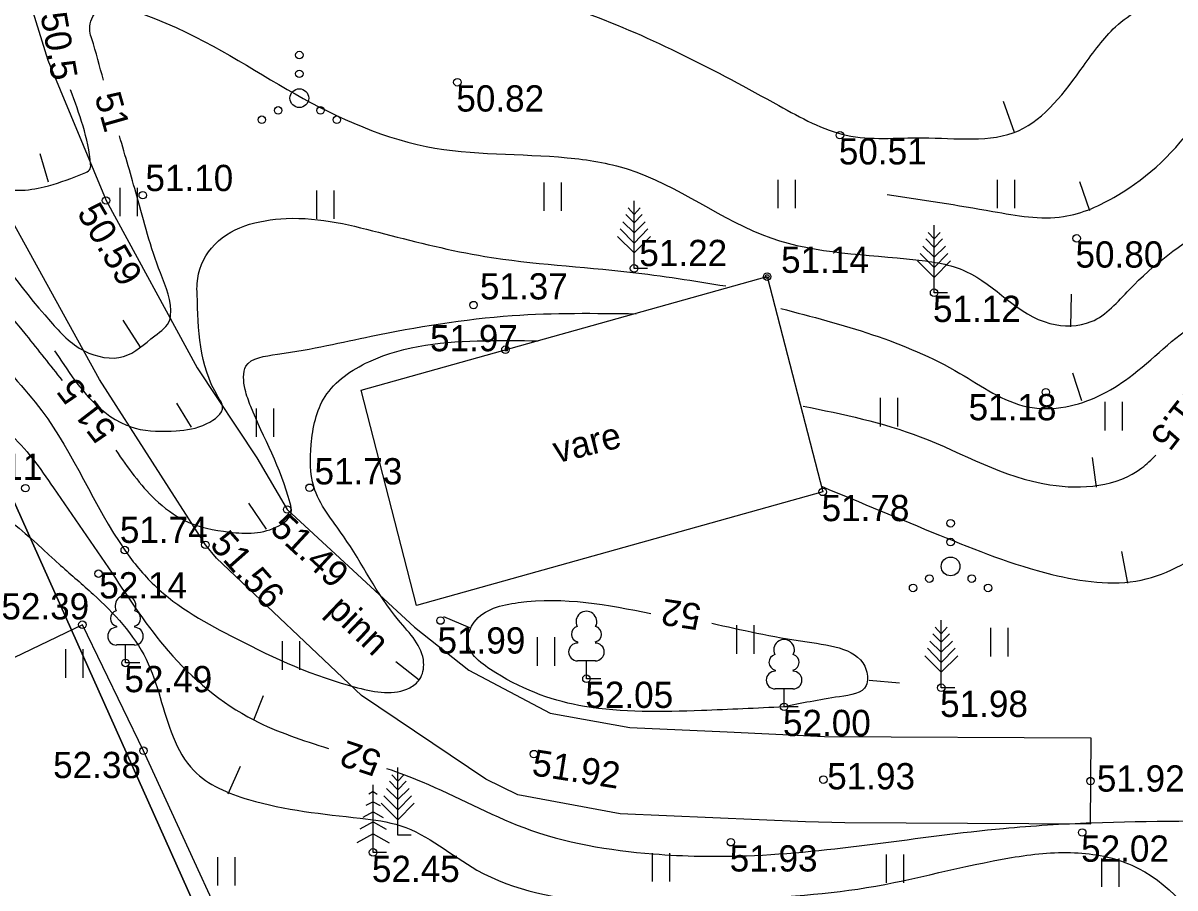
# Model space of a CAD drawing. Extents: x 643319 to 643563, y 6457657 to 6457895.
# Drawn here: x 643402.17 to 643432.88, y 6457775.01 to 6457798.07 of the extents above; entities that cross this region are included whole.
import ezdxf

# ---------------------------------------------------------------- set-up
doc = ezdxf.new("R2010")
doc.units = 0
for name, color, linetype in [('AED', 7, 'Continuous'), ('HALJASTUS', 7, 'Continuous'), ('HOONE', 7, 'Continuous'), ('HORISONTAAL', 7, 'Continuous'), ('KORGUS', 7, 'Continuous'), ('PIIR', 7, 'Continuous'), ('PUU', 7, 'Continuous'), ('TEE', 7, 'Continuous')]:
    doc.layers.add(name, color=color, linetype=linetype)

msp = doc.modelspace()

# ---------------------------------------------------------------- linework, layer by layer
at = {"layer": 'AED'}
msp.add_lwpolyline([(643415.21, 6457756.44), (643410.54, 6457767.23), (643408.61, 6457771.65), (643405.38, 6457778.67), (643403.75, 6457782.03), (643401.7, 6457781.04)], dxfattribs=at)
at = {"layer": 'HALJASTUS'}
for p, q in [((643416.056, 6457793.823), (643416.056, 6457793.063)), ((643416.516, 6457793.823), (643416.516, 6457793.063)), ((643422.294, 6457793.894), (643422.294, 6457793.134)), ((643422.754, 6457793.894), (643422.754, 6457793.134)), ((643428.141, 6457793.894), (643428.141, 6457793.134)), ((643428.601, 6457793.894), (643428.601, 6457793.134)), ((643404.751, 6457793.681), (643404.751, 6457792.921)), ((643405.211, 6457793.681), (643405.211, 6457792.921)), ((643409.996, 6457793.61), (643409.996, 6457792.85)), ((643410.456, 6457793.61), (643410.456, 6457792.85)), ((643425.022, 6457788.078), (643425.022, 6457787.318)), ((643425.482, 6457788.078), (643425.482, 6457787.318)), ((643431.011, 6457787.971), (643431.011, 6457787.211)), ((643431.471, 6457787.971), (643431.471, 6457787.211)), ((643408.384, 6457787.794), (643408.384, 6457787.034)), ((643408.844, 6457787.794), (643408.844, 6457787.034)), ((643421.195, 6457782.014), (643421.195, 6457781.254)), ((643421.655, 6457782.014), (643421.655, 6457781.254)), ((643427.964, 6457781.943), (643427.964, 6457781.183)), ((643428.424, 6457781.943), (643428.424, 6457781.183)), ((643409.075, 6457781.588), (643409.075, 6457780.828)), ((643409.535, 6457781.588), (643409.535, 6457780.828)), ((643415.879, 6457781.695), (643415.879, 6457780.935)), ((643416.339, 6457781.695), (643416.339, 6457780.935)), ((643403.299, 6457781.375), (643403.299, 6457780.615)), ((643403.759, 6457781.375), (643403.759, 6457780.615)), ((643418.945, 6457775.94), (643418.945, 6457775.18)), ((643419.405, 6457775.94), (643419.405, 6457775.18)), ((643407.357, 6457775.833), (643407.357, 6457775.073)), ((643407.817, 6457775.833), (643407.817, 6457775.073)), ((643425.182, 6457775.904), (643425.182, 6457775.144)), ((643425.642, 6457775.904), (643425.642, 6457775.144)), ((643430.923, 6457775.798), (643430.923, 6457775.038)), ((643431.383, 6457775.798), (643431.383, 6457775.038))]:
    msp.add_line(p, q, dxfattribs=at)
for centre, radius in [((643409.535, 6457797.217), 0.1), ((643409.535, 6457796.717), 0.1), ((643409.535, 6457796.067), 0.25), ((643408.535, 6457795.492), 0.1), ((643408.97, 6457795.742), 0.1), ((643410.1, 6457795.742), 0.1), ((643410.535, 6457795.492), 0.1), ((643426.9, 6457784.734), 0.1), ((643426.9, 6457784.234), 0.1), ((643426.9, 6457783.584), 0.25), ((643426.335, 6457783.259), 0.1), ((643427.465, 6457783.259), 0.1), ((643425.9, 6457783.009), 0.1), ((643427.9, 6457783.009), 0.1)]:
    msp.add_circle(centre, radius, dxfattribs=at)
at = {"layer": 'HOONE'}
msp.add_lwpolyline([(643423.49, 6457785.57), (643412.66, 6457782.54), (643411.18, 6457788.28), (643422.01, 6457791.31)], close=True, dxfattribs=at)
at = {"layer": 'HORISONTAAL'}
for p, q in [((643428.6, 6457795.15), (643428.31, 6457795.98)), ((643402.85, 6457793.83), (643402.62, 6457794.58)), ((643430.61, 6457793.06), (643430.35, 6457793.84)), ((643430.11, 6457789.97), (643430.12, 6457790.84)), ((643405.3, 6457789.43), (643404.84, 6457790.15)), ((643430.4, 6457788), (643430.16, 6457788.74)), ((643406.66, 6457787.3), (643406.27, 6457787.94)), ((643430.79, 6457785.7), (643430.68, 6457786.49)), ((643408.66, 6457784.58), (643408.19, 6457785.27)), ((643431.63, 6457783.14), (643431.47, 6457783.98)), ((643414.08, 6457781.95), (643413.39, 6457782.24)), ((643412.73, 6457780.55), (643412.11, 6457781.04)), ((643424.73, 6457780.55), (643425.54, 6457780.48)), ((643408.32, 6457779.49), (643408.58, 6457780.14)), ((643407.64, 6457777.52), (643407.97, 6457778.26))]:
    msp.add_line(p, q, dxfattribs=at)
for points in [[(643425.21, 6457793.5), (643428.03, 6457793.05), (643429.91, 6457792.91), (643431.34, 6457793.47), (643433.48, 6457795.49), (643435.18, 6457797.63), (643436.87, 6457797.97), (643440.63, 6457797.37), (643445.7, 6457797.67), (643452.93, 6457798.22), (643456.32, 6457797.99), (643459.32, 6457798.59), (643461.02, 6457799.94), (643462.82, 6457800.5), (643465.11, 6457800.69), (643467.63, 6457800.88), (643468.83, 6457800.99), (643471.58, 6457801.03), (643474.29, 6457801.36), (643476.95, 6457801.06)], [(643402.91, 6457798.7), (643402.81, 6457799.36), (643402.92, 6457800.07), (643403.64, 6457800.59), (643405.21, 6457800.78), (643406.3, 6457800.74), (643411.12, 6457799.92), (643417.17, 6457798.34), (643422.32, 6457795.87), (643424.12, 6457795.08), (643426.15, 6457795.01), (643428.71, 6457795.2), (643430.44, 6457796.92), (643431.3, 6457797.97), (643432.66, 6457798.79), (643433.97, 6457799.17), (643436.22, 6457799.79)], [(643404.31, 6457796.55), (643404, 6457797.65), (643403.95, 6457797.85), (643404.1, 6457798.35), (643405.4, 6457798.3), (643409.21, 6457796.3), (643412.92, 6457794.78), (643416.68, 6457794.48), (643418.28, 6457794.18), (643422.11, 6457792.34), (643425.97, 6457791.76), (643427.31, 6457791.45), (643429.55, 6457790.06), (643430.65, 6457790.11), (643431.67, 6457790.97), (643436.29, 6457793.7), (643437.45, 6457794.03)], [(643394.35, 6457796.58), (643397.21, 6457797.71), (643398.26, 6457797.78), (643398.9, 6457797.48), (643400.48, 6457794.93), (643401.12, 6457793.88), (643401.38, 6457793.73), (643402.73, 6457793.7), (643403.71, 6457794.03), (643403.97, 6457794.22), (643403.97, 6457794.3), (643403.43, 6457796.29)], [(643394.83, 6457795.4), (643396.86, 6457796.43), (643397.81, 6457796.63), (643398.61, 6457796.23), (643399.51, 6457794.9), (643400.62, 6457793.11), (643402.9, 6457790.11), (643403.8, 6457789.33), (643404.85, 6457789.18), (643405.68, 6457789.73), (643406.08, 6457790.16), (643406.1, 6457790.26), (643405.83, 6457791.41), (643405.2, 6457793.46), (643404.74, 6457795.06)], [(643422.37, 6457790.46), (643427.15, 6457788.73), (643428.95, 6457787.84), (643429.97, 6457787.84), (643431.66, 6457788.62), (643433.5, 6457790.08), (643436.08, 6457790.77), (643438.98, 6457791.26), (643443.6, 6457793.32), (643448.76, 6457794.83), (643452.64, 6457795.05), (643456.55, 6457794.64), (643457.75, 6457794.49), (643459.1, 6457793.85), (643460, 6457793.48)], [(643396.54, 6457792.59), (643397.52, 6457793.32), (643398.19, 6457793.44), (643399.15, 6457793.27), (643399.8, 6457792.67), (643402.25, 6457789.75), (643403.21, 6457788.54)], [(643403.01, 6457789.33), (643404.93, 6457787.35), (643405.16, 6457787.27), (643406.25, 6457787.2), (643407.07, 6457787.39), (643407.49, 6457787.84), (643407.37, 6457788.1), (643406.81, 6457790.83), (643406.81, 6457791.13), (643407.19, 6457792.07), (643409.18, 6457792.86), (643411.81, 6457792.45), (643414.48, 6457791.85), (643418.35, 6457791.43), (643420.91, 6457791.06)], [(643397.71, 6457790.2), (643398.87, 6457790.62), (643399.66, 6457790.84), (643400.21, 6457790.78), (643401.2, 6457789.6), (643402.67, 6457787.73), (643404.88, 6457784.02), (643405.67, 6457783.08), (643407.85, 6457781.66), (643411.09, 6457780.35), (643412.48, 6457780.35), (643412.74, 6457780.57), (643412.85, 6457781.02), (643412.18, 6457782.15), (643410.71, 6457784.39), (643409.92, 6457785.71), (643409.85, 6457786.83), (643410.22, 6457788.11), (643411.39, 6457789.04), (643414.47, 6457789.6), (643415.9, 6457789.6)], [(643404.64, 6457786.68), (643405.69, 6457785.37), (643406.49, 6457784.8), (643407.67, 6457784.5), (643408.99, 6457784.67), (643409.32, 6457785.02), (643409.29, 6457785.27), (643408.24, 6457787.85), (643408.09, 6457788.3), (643408.11, 6457788.92), (643408.95, 6457789.24), (643411.45, 6457789.72), (643415.21, 6457790.27), (643418.52, 6457790.32)], [(643398.82, 6457788), (643399.88, 6457788.05), (643401.78, 6457787.15), (643402.98, 6457785.68), (643404.54, 6457783.4), (643406.04, 6457781.33), (643408.32, 6457779.49), (643410.31, 6457778.73)], [(643422.97, 6457787.86), (643426.09, 6457787.04), (643429.55, 6457785.76), (643432, 6457786.21), (643432.37, 6457786.55)], [(643399.68, 6457785.54), (643400.46, 6457785.46), (643403.17, 6457783.61), (643404.04, 6457782.84), (643405.45, 6457781.11), (643406.17, 6457779.04), (643406.72, 6457778.14), (643408.18, 6457777.37), (643411.16, 6457776.87), (643412.24, 6457776.67), (643414.27, 6457775.49), (643417.57, 6457774.64), (643420.86, 6457774.69), (643424.66, 6457775.02), (643428.52, 6457775.82), (643430.2, 6457775.95), (643431.73, 6457775.62), (643434.06, 6457773.4), (643435.38, 6457771.85), (643436.41, 6457771.33), (643438.39, 6457771.4), (643443.43, 6457773.1), (643444.51, 6457773.2), (643446.2, 6457772.94), (643448.1, 6457771.52), (643450.78, 6457769.37), (643452.44, 6457768.5), (643455.79, 6457767.2), (643458.05, 6457766.67), (643458.38, 6457766.32), (643458.05, 6457764.9), (643457.17, 6457763.5), (643457.01, 6457759.41), (643455.6, 6457756.31), (643455.1, 6457755.01), (643455.42, 6457750.26), (643456.15, 6457747.79), (643457.83, 6457745.46), (643459.83, 6457742.29), (643462.65, 6457738.97), (643464.04, 6457736.54), (643464.04, 6457735.08), (643463.48, 6457730.92)], [(643423.46, 6457785.72), (643426.6, 6457784.42), (643429.6, 6457783.37), (643431.98, 6457783.22), (643434.01, 6457784.27), (643434.64, 6457784.74), (643436.58, 6457784.92), (643440.32, 6457784.6)], [(643422.46, 6457779.84), (643420.26, 6457779.74), (643417.14, 6457779.85), (643414.77, 6457780.75), (643414.02, 6457781.61), (643414.2, 6457782.1), (643415.37, 6457782.62), (643418.91, 6457782.33)], [(643420.53, 6457782.07), (643423.08, 6457781.57), (643424.65, 6457780.82), (643424.65, 6457780.41), (643423.94, 6457780.11), (643422.46, 6457779.84)], [(643411.86, 6457778.2), (643412.81, 6457777.84), (643415.52, 6457776.62), (643418.97, 6457775.92), (643421.46, 6457775.87), (643428.31, 6457776.6), (643430.66, 6457776.75), (643435.32, 6457776.79)]]:
    msp.add_spline(points, degree=3, dxfattribs=at)
at = {"layer": 'KORGUS'}
for centre, radius in [((643413.75, 6457796.49), 0.1), ((643423.95, 6457795.08), 0.1), ((643404.38, 6457793.34), 0.1), ((643405.36, 6457793.48), 0.1), ((643430.26, 6457792.33), 0.1), ((643418.46, 6457791.53), 0.1), ((643422.01, 6457791.31), 0.1), ((643422.01, 6457791.31), 0.1), ((643422.01, 6457791.31), 0.05), ((643426.46, 6457790.88), 0.1), ((643414.18, 6457790.55), 0.1), ((643415.03, 6457789.36), 0.1), ((643429.44, 6457788.23), 0.1), ((643402.23, 6457785.67), 0.1), ((643409.81, 6457785.68), 0.1), ((643423.49, 6457785.57), 0.1), ((643409.21, 6457785.1), 0.1), ((643407.03, 6457784.16), 0.1), ((643404.88, 6457784.02), 0.1), ((643404.18, 6457783.39), 0.1), ((643403.75, 6457782.03), 0.1), ((643413.3, 6457782.14), 0.1), ((643404.9, 6457781.01), 0.1), ((643417.19, 6457780.59), 0.1), ((643426.65, 6457780.35), 0.1), ((643422.46, 6457779.84), 0.1), ((643405.38, 6457778.67), 0.1), ((643415.79, 6457778.58), 0.1), ((643423.51, 6457777.9), 0.1), ((643430.63, 6457777.86), 0.1), ((643430.41, 6457776.49), 0.1), ((643421.04, 6457776.23), 0.1), ((643411.5, 6457775.96), 0.1)]:
    msp.add_circle(centre, radius, dxfattribs=at)
at = {"layer": 'PIIR'}
for points in [[(643459.07, 6457828.18), (643396.24, 6457798), (643431.4, 6457719.45), (643495.74, 6457751.41)], [(643396.24, 6457798), (643390.26, 6457792.84), (643405.98, 6457756.91), (643398.04, 6457747.23), (643396.03, 6457745.03), (643392.38, 6457742.28), (643408.45, 6457708.84), (643429.42, 6457720.08), (643430.03, 6457718.83), (643431.4, 6457719.45)]]:
    msp.add_lwpolyline(points, close=True, dxfattribs=at)
at = {"layer": 'PUU'}
for p, q in [((643418.46, 6457792.97), (643418.3, 6457793.14)), ((643418.46, 6457791.53), (643418.46, 6457793.33)), ((643418.46, 6457792.97), (643418.62, 6457793.14)), ((643418.46, 6457792.74), (643418.24, 6457792.97)), ((643418.46, 6457792.74), (643418.68, 6457792.97)), ((643418.46, 6457792.2), (643418.09, 6457792.58)), ((643418.46, 6457792.48), (643418.16, 6457792.77)), ((643418.46, 6457792.48), (643418.76, 6457792.77)), ((643418.46, 6457792.2), (643418.83, 6457792.58)), ((643426.46, 6457790.88), (643426.46, 6457792.68)), ((643418.46, 6457791.94), (643418.02, 6457792.38)), ((643418.46, 6457791.94), (643418.9, 6457792.38)), ((643426.46, 6457792.09), (643426.24, 6457792.32)), ((643426.46, 6457792.32), (643426.3, 6457792.49)), ((643426.46, 6457792.32), (643426.62, 6457792.49)), ((643426.46, 6457792.09), (643426.68, 6457792.32)), ((643426.46, 6457791.55), (643426.09, 6457791.93)), ((643426.46, 6457791.83), (643426.16, 6457792.12)), ((643426.46, 6457791.83), (643426.76, 6457792.12)), ((643426.46, 6457791.55), (643426.83, 6457791.93)), ((643426.46, 6457791.29), (643426.02, 6457791.73)), ((643426.46, 6457791.29), (643426.9, 6457791.73)), ((643418.82, 6457791.53), (643418.46, 6457791.53)), ((643426.82, 6457790.88), (643426.46, 6457790.88)), ((643426.65, 6457780.35), (643426.65, 6457782.15)), ((643404.66, 6457781.99), (643404.66, 6457781.96)), ((643405.14, 6457781.99), (643405.14, 6457781.96)), ((643426.65, 6457781.56), (643426.43, 6457781.79)), ((643426.65, 6457781.79), (643426.49, 6457781.96)), ((643426.65, 6457781.79), (643426.81, 6457781.96)), ((643426.65, 6457781.56), (643426.87, 6457781.79)), ((643405.14, 6457781.49), (643404.66, 6457781.49)), ((643404.9, 6457781.01), (643404.9, 6457781.49)), ((643416.95, 6457781.57), (643416.95, 6457781.54)), ((643417.43, 6457781.57), (643417.43, 6457781.54)), ((643426.65, 6457781.3), (643426.35, 6457781.59)), ((643426.65, 6457781.3), (643426.95, 6457781.59)), ((643426.65, 6457780.76), (643426.21, 6457781.2)), ((643426.65, 6457781.02), (643426.28, 6457781.4)), ((643426.65, 6457781.02), (643427.02, 6457781.4)), ((643426.65, 6457780.76), (643427.09, 6457781.2)), ((643405.28, 6457781.01), (643404.9, 6457781.01)), ((643417.43, 6457781.07), (643416.95, 6457781.07)), ((643417.19, 6457780.59), (643417.19, 6457781.07)), ((643417.57, 6457780.59), (643417.19, 6457780.59)), ((643422.22, 6457780.82), (643422.22, 6457780.79)), ((643422.7, 6457780.82), (643422.7, 6457780.79)), ((643422.7, 6457780.32), (643422.22, 6457780.32)), ((643422.46, 6457779.84), (643422.46, 6457780.32)), ((643427.01, 6457780.35), (643426.65, 6457780.35)), ((643422.84, 6457779.84), (643422.46, 6457779.84)), ((643412.16, 6457776.42), (643412.16, 6457778.22)), ((643412.16, 6457777.63), (643411.94, 6457777.86)), ((643412.16, 6457777.86), (643412, 6457778.03)), ((643412.16, 6457777.86), (643412.32, 6457778.03)), ((643412.16, 6457777.63), (643412.38, 6457777.86)), ((643411.5, 6457777.58), (643411.39, 6457777.51)), ((643411.5, 6457775.96), (643411.5, 6457777.76)), ((643411.5, 6457777.58), (643411.61, 6457777.51)), ((643412.16, 6457777.09), (643411.79, 6457777.47)), ((643412.16, 6457777.37), (643411.86, 6457777.66)), ((643412.16, 6457777.37), (643412.46, 6457777.66)), ((643412.16, 6457777.09), (643412.53, 6457777.47)), ((643411.5, 6457777.31), (643411.31, 6457777.21)), ((643411.5, 6457777.31), (643411.69, 6457777.21)), ((643412.16, 6457776.83), (643411.72, 6457777.27)), ((643412.16, 6457776.83), (643412.6, 6457777.27)), ((643411.5, 6457777.04), (643411.23, 6457776.89)), ((643411.5, 6457777.04), (643411.77, 6457776.89)), ((643411.5, 6457776.77), (643411.15, 6457776.58)), ((643411.5, 6457776.77), (643411.85, 6457776.58)), ((643411.5, 6457776.45), (643411.07, 6457776.21)), ((643411.5, 6457776.45), (643411.93, 6457776.21)), ((643412.52, 6457776.42), (643412.16, 6457776.42)), ((643411.86, 6457775.96), (643411.5, 6457775.96))]:
    msp.add_line(p, q, dxfattribs=at)
for centre, radius, start, end in [((643404.9, 6457782.53), 0.277, 332.5799, 207.4201), ((643404.71, 6457782.197), 0.212, 105.2441, 257.079), ((643405.09, 6457782.197), 0.212, 282.921, 74.7559), ((643417.19, 6457782.11), 0.277, 332.5799, 207.4201), ((643404.662, 6457781.723), 0.237, 90, 270), ((643405.138, 6457781.723), 0.237, 270, 90), ((643417, 6457781.777), 0.212, 105.2441, 257.079), ((643417.38, 6457781.777), 0.212, 282.921, 74.7559), ((643416.953, 6457781.303), 0.237, 90, 270), ((643417.427, 6457781.303), 0.237, 270, 90), ((643422.46, 6457781.36), 0.277, 332.5799, 207.4201), ((643422.27, 6457781.027), 0.212, 105.2441, 257.079), ((643422.65, 6457781.027), 0.212, 282.921, 74.7559), ((643422.223, 6457780.553), 0.237, 90, 270), ((643422.698, 6457780.553), 0.237, 270, 90)]:
    msp.add_arc(centre, radius, start, end, dxfattribs=at)
at = {"layer": 'TEE'}
msp.add_lwpolyline([(643401.42, 6457801.61), (643402.83, 6457797.08), (643404.38, 6457793.34), (643406.81, 6457788.88), (643408.4, 6457786.48), (643409.21, 6457785.1), (643412.61, 6457781.96), (643414.05, 6457780.82), (643416.22, 6457779.67), (643418.35, 6457779.29), (643420.94, 6457779.17), (643423.54, 6457779.05), (643430.64, 6457779.01), (643430.62, 6457776.71), (643424.08, 6457776.75), (643423.03, 6457776.77), (643418.09, 6457776.99), (643415.36, 6457777.49), (643414.51, 6457777.91), (643411.19, 6457780.14), (643407.33, 6457783.8), (643407.03, 6457784.16), (643404.21, 6457788.57), (643401.41, 6457793.63)], dxfattribs=at)

# ---------------------------------------------------------------- texts
at = {"layer": 'HOONE'}
msp.add_text('vare', height=0.7, rotation=13.9518, dxfattribs=at).set_placement((643416.4, 6457786.33))
at = {"layer": 'HORISONTAAL'}
for s, rotation, p in [('50.5', 279.9589, (643402.63, 6457798.3)), ('51', 285.8602, (643404.07, 6457796.12)), ('51.5', 127.5708, (643404.69, 6457787.23)), ('51.5', 232.1272, (643433.31, 6457788.49)), ('52', 171.3611, (643420.28, 6457782.57)), ('52', 161.5542, (643411.77, 6457778.63))]:
    msp.add_text(s, height=0.7, rotation=rotation, dxfattribs=at).set_placement(p)
at = {"layer": 'KORGUS'}
for s, p in [('50.82', (643413.72, 6457795.71)), ('50.51', (643423.92, 6457794.3)), ('51.10', (643405.43, 6457793.59)), ('51.22', (643418.6, 6457791.59)), ('50.80', (643430.23, 6457791.55)), ('51.14', (643422.38, 6457791.41)), ('51.37', (643414.35, 6457790.7)), ('51.12', (643426.43, 6457790.1)), ('51.97', (643413.02, 6457789.32)), ('51.18', (643427.38, 6457787.48)), ('52.11', (643400.34, 6457785.89)), ('51.73', (643409.94, 6457785.77)), ('51.78', (643423.46, 6457784.79)), ('51.74', (643404.75, 6457784.21)), ('52.14', (643404.2, 6457782.73)), ('52.39', (643401.59, 6457782.17)), ('51.99', (643413.22, 6457781.26)), ('52.49', (643404.87, 6457780.23)), ('52.05', (643417.16, 6457779.81)), ('51.98', (643426.62, 6457779.57)), ('52.00', (643422.43, 6457779.06)), ('52.38', (643402.97, 6457777.94)), ('51.93', (643423.61, 6457777.64)), ('51.92', (643430.8, 6457777.58)), ('52.02', (643430.38, 6457775.71)), ('51.93', (643421.01, 6457775.45)), ('52.45', (643411.47, 6457775.17))]:
    msp.add_text(s, height=0.7, dxfattribs=at).set_placement(p)
for s, rotation, p in [('50.59', 300.4998, (643403.59, 6457793.01)), ('51.49', 317.3137, (643408.72, 6457784.55)), ('51.56', 311.5074, (643407.12, 6457784.15)), ('51.92', 351.0274, (643415.71, 6457778.02))]:
    msp.add_text(s, height=0.7, rotation=rotation, dxfattribs=at).set_placement(p)
at = {"layer": 'TEE'}
msp.add_text('pinn', height=0.7, rotation=316.3488, dxfattribs=at).set_placement((643410.24, 6457782.38))

doc.saveas('drawing.dxf')
